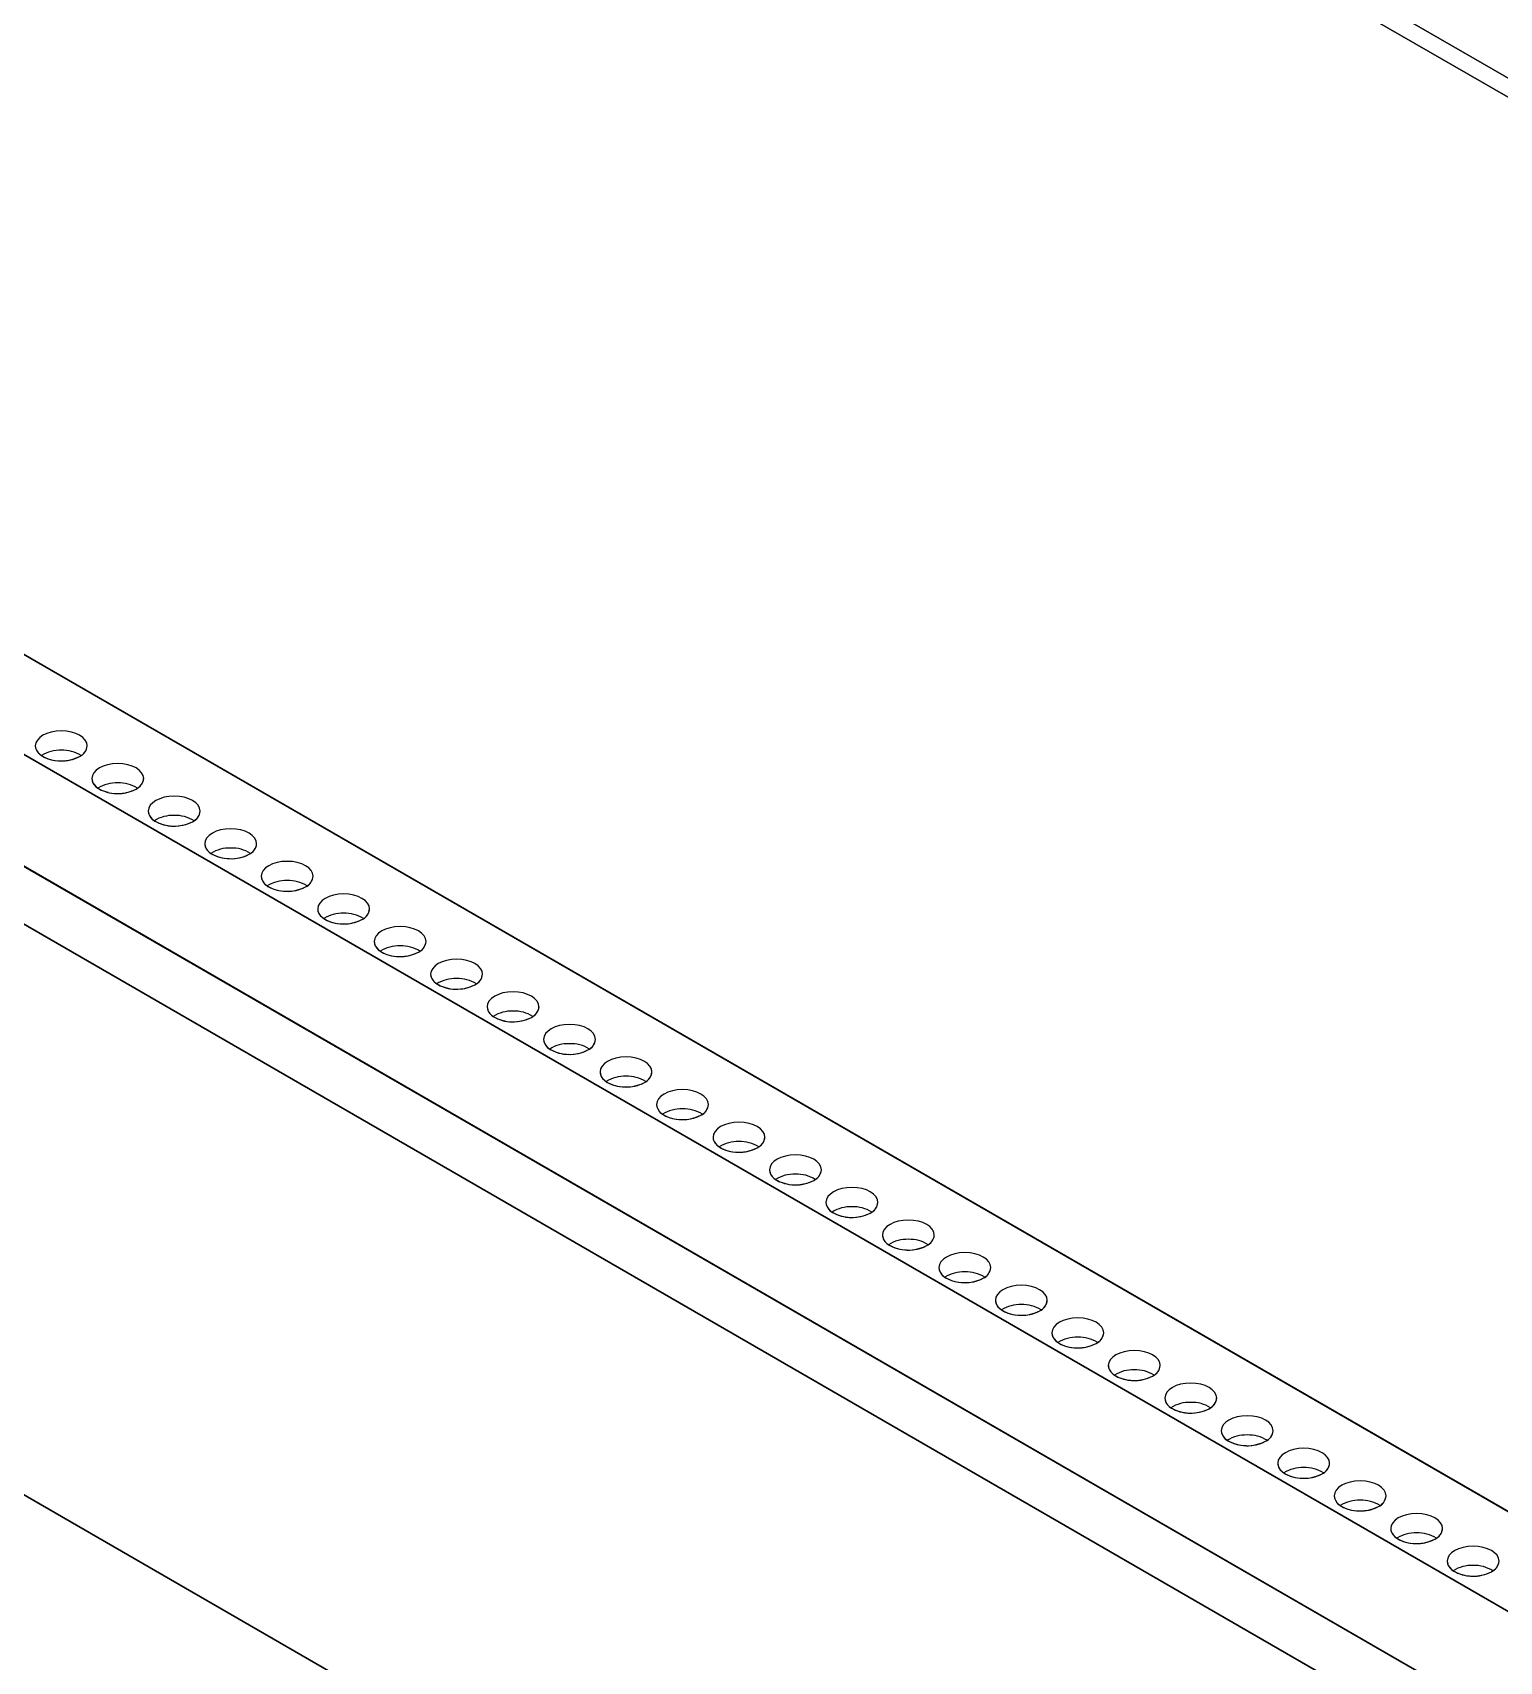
# Model space of a CAD drawing. Header units: inches. Extents: x -5.2 to 15.6, y -18.4 to 3.6.
# Drawn here: x 3.428 to 7.101, y -14.858 to -10.779 of the extents above; entities that cross this region are included whole.
import ezdxf

# ---------------------------------------------------------------- set-up
doc = ezdxf.new("R2010")
doc.units = ezdxf.units.IN
doc.header["$LTSCALE"] = 0.5
doc.header["$MEASUREMENT"] = 0
doc.layers.get('0').update_dxf_attribs({"lineweight": 25, "true_color": 0x000000})

msp = doc.modelspace()

# ---------------------------------------------------------------- linework, layer by layer
for p, q in [((3.4325, -8.7624), (13.8606, -14.7831)), ((13.8606, -14.7831), (3.4325, -8.7624)), ((3.4325, -8.7624), (13.8606, -14.7831)), ((3.4325, -8.8106), (13.8189, -14.8072)), ((13.8189, -14.8072), (4.653, -9.5152)), ((4.653, -9.5152), (13.8189, -14.8072)), ((0.324, -10.5571), (10.7522, -16.5778)), ((10.5355, -16.7028), (0.0676, -10.6592)), ((0.1074, -10.6821), (10.5355, -16.7028)), ((10.5355, -16.7028), (0.1074, -10.6821)), ((-0.1893, -10.7914), (10.2925, -16.8425)), ((10.2925, -16.8425), (-0.1891, -10.7912)), ((10.2925, -16.8425), (-0.1888, -10.7911)), ((10.2925, -16.8425), (-0.1888, -10.7911)), ((-0.2519, -10.9), (10.2296, -16.9515)), ((-0.2517, -10.9001), (10.2296, -16.9515)), ((10.2296, -16.9515), (-0.2517, -10.9001)), ((-0.2517, -10.9001), (10.2296, -16.9515)), ((1.5862, -11.2858), (10.7522, -16.5778)), ((10.7522, -16.5778), (1.5862, -11.2858)), ((10.2272, -18.3785), (-0.2124, -12.3512)), ((-0.2124, -12.3512), (10.2272, -18.3785)), ((10.2272, -18.3785), (-0.2124, -12.3512))]:
    msp.add_line(p, q)
for centre, radius, start, end in [((3.465, -12.5631), 0.0303, 184.1397, 240.3158), ((3.465, -12.5631), 0.0303, 184.1397, 240.3158), ((3.4974, -12.6661), 0.0902, 88.4572, 121.6707), ((3.4974, -12.6661), 0.0902, 88.4572, 121.6707), ((3.4974, -12.6661), 0.0902, 88.4572, 121.6707), ((3.4969, -12.514), 0.0887, 238.141, 270.0723), ((3.4969, -12.514), 0.0887, 238.141, 270.0723), ((3.4994, -12.5006), 0.1022, 256.1486, 296.9512), ((3.5012, -12.5074), 0.0954, 267.4649, 297.8464), ((3.5012, -12.5074), 0.0954, 267.4649, 297.8464), ((3.5022, -12.6662), 0.0903, 58.3505, 91.5148), ((3.5022, -12.6662), 0.0903, 58.3505, 91.5148), ((3.5022, -12.6662), 0.0903, 58.3505, 91.5148), ((3.5324, -12.5621), 0.0325, 294.1917, 354.5016), ((3.5172, -12.5423), 0.0571, 299.9657, 304.5101), ((3.5172, -12.5423), 0.0571, 299.9657, 304.5101), ((3.5345, -12.563), 0.0303, 299.7527, 355.7918), ((3.5345, -12.563), 0.0303, 299.7527, 355.7918), ((3.6065, -12.6447), 0.0303, 184.2081, 240.2607), ((3.6065, -12.6447), 0.0303, 184.2081, 240.2607), ((3.6388, -12.7478), 0.0902, 88.4713, 121.6588), ((3.6388, -12.7478), 0.0902, 88.4713, 121.6588), ((3.6388, -12.7478), 0.0902, 88.4713, 121.6588), ((3.6383, -12.5956), 0.0887, 238.145, 270.0684), ((3.6383, -12.5956), 0.0887, 238.145, 270.0684), ((3.6408, -12.5823), 0.1022, 256.151, 296.951), ((3.6426, -12.5891), 0.0954, 267.4623, 297.845), ((3.6426, -12.5891), 0.0954, 267.4623, 297.845), ((3.6436, -12.7478), 0.0902, 58.3437, 91.5285), ((3.6436, -12.7478), 0.0902, 58.3437, 91.5285), ((3.6436, -12.7478), 0.0902, 58.3437, 91.5285), ((3.6738, -12.6438), 0.0325, 294.1917, 354.5016), ((3.6587, -12.624), 0.0571, 299.9657, 304.5101), ((3.6587, -12.624), 0.0571, 299.9657, 304.5101), ((3.6759, -12.6447), 0.0303, 299.7527, 355.7918), ((3.6759, -12.6447), 0.0303, 299.7527, 355.7918), ((3.7479, -12.7263), 0.0303, 184.2081, 240.2607), ((3.7479, -12.7263), 0.0303, 184.2081, 240.2607), ((3.7802, -12.8294), 0.0902, 88.4713, 121.6588), ((3.7802, -12.8294), 0.0902, 88.4713, 121.6588), ((3.7802, -12.8294), 0.0902, 88.4713, 121.6588), ((3.7797, -12.6773), 0.0887, 238.145, 270.0684), ((3.7797, -12.6773), 0.0887, 238.145, 270.0684), ((3.7822, -12.6639), 0.1022, 256.151, 296.951), ((3.784, -12.6707), 0.0954, 267.4623, 297.845), ((3.784, -12.6707), 0.0954, 267.4623, 297.845), ((3.785, -12.8295), 0.0902, 58.3437, 91.5285), ((3.785, -12.8295), 0.0902, 58.3437, 91.5285), ((3.785, -12.8295), 0.0902, 58.3437, 91.5285), ((3.8153, -12.7254), 0.0325, 294.1917, 354.5016), ((3.8001, -12.7056), 0.0571, 299.9657, 304.5101), ((3.8001, -12.7056), 0.0571, 299.9657, 304.5101), ((3.8173, -12.7263), 0.0303, 299.7527, 355.7918), ((3.8173, -12.7263), 0.0303, 299.7527, 355.7918), ((3.8893, -12.808), 0.0303, 184.212, 240.251), ((3.8893, -12.808), 0.0303, 184.212, 240.251), ((3.9216, -12.9111), 0.0902, 88.4682, 121.6671), ((3.9216, -12.9111), 0.0902, 88.4682, 121.6671), ((3.9216, -12.9111), 0.0902, 88.4682, 121.6671), ((3.9211, -12.7589), 0.0887, 238.1525, 270.0653), ((3.9211, -12.7589), 0.0887, 238.1525, 270.0653), ((3.9237, -12.7456), 0.1022, 256.1464, 296.9555), ((3.9255, -12.7524), 0.0953, 267.4569, 297.8513), ((3.9255, -12.7524), 0.0953, 267.4569, 297.8513), ((3.9265, -12.9111), 0.0902, 58.3354, 91.5316), ((3.9265, -12.9111), 0.0902, 58.3354, 91.5316), ((3.9265, -12.9111), 0.0902, 58.3354, 91.5316), ((3.9567, -12.8071), 0.0325, 294.187, 354.507), ((3.9409, -12.7863), 0.0582, 299.9846, 304.4406), ((3.9409, -12.7863), 0.0582, 299.9846, 304.4406), ((3.9588, -12.808), 0.0303, 299.7625, 355.788), ((3.9588, -12.808), 0.0303, 299.7625, 355.788), ((4.0308, -12.8896), 0.0303, 184.212, 240.251), ((4.0308, -12.8896), 0.0303, 184.212, 240.251), ((4.0631, -12.9927), 0.0902, 88.4678, 121.6666), ((4.0631, -12.9927), 0.0902, 88.4678, 121.6666), ((4.0631, -12.9927), 0.0902, 88.4678, 121.6666), ((4.0625, -12.8406), 0.0887, 238.1525, 270.0653), ((4.0625, -12.8406), 0.0887, 238.1525, 270.0653), ((4.0651, -12.8273), 0.1022, 256.1464, 296.9555), ((4.0669, -12.8341), 0.0953, 267.4569, 297.8513), ((4.0669, -12.8341), 0.0953, 267.4569, 297.8513), ((4.0679, -12.9927), 0.0902, 58.3359, 91.532), ((4.0679, -12.9927), 0.0902, 58.3359, 91.532), ((4.0679, -12.9927), 0.0902, 58.3359, 91.532), ((4.0981, -12.8887), 0.0325, 294.187, 354.507), ((4.0823, -12.868), 0.0582, 299.9846, 304.4406), ((4.0823, -12.868), 0.0582, 299.9846, 304.4406), ((4.1002, -12.8896), 0.0303, 299.7625, 355.788), ((4.1002, -12.8896), 0.0303, 299.7625, 355.788), ((4.1722, -12.9713), 0.0303, 184.212, 240.251), ((4.1722, -12.9713), 0.0303, 184.212, 240.251), ((4.2045, -13.0744), 0.0902, 88.4678, 121.6666), ((4.2045, -13.0744), 0.0902, 88.4678, 121.6666), ((4.2045, -13.0744), 0.0902, 88.4678, 121.6666), ((4.204, -12.9222), 0.0887, 238.1525, 270.0653), ((4.204, -12.9222), 0.0887, 238.1525, 270.0653), ((4.2065, -12.9089), 0.1022, 256.1464, 296.9555), ((4.2083, -12.9157), 0.0953, 267.4562, 297.8519), ((4.2083, -12.9157), 0.0953, 267.4562, 297.8519), ((4.2093, -13.0744), 0.0902, 58.3359, 91.532), ((4.2093, -13.0744), 0.0902, 58.3359, 91.532), ((4.2093, -13.0744), 0.0902, 58.3359, 91.532), ((4.2395, -12.9704), 0.0325, 294.187, 354.507), ((4.2238, -12.9496), 0.0582, 299.9846, 304.4406), ((4.2238, -12.9496), 0.0582, 299.9846, 304.4406), ((4.2416, -12.9713), 0.0303, 299.7625, 355.788), ((4.2416, -12.9713), 0.0303, 299.7625, 355.788), ((4.3136, -13.0529), 0.0303, 184.212, 240.251), ((4.3136, -13.0529), 0.0303, 184.212, 240.251), ((4.3459, -13.156), 0.0902, 88.4678, 121.6666), ((4.3459, -13.156), 0.0902, 88.4678, 121.6666), ((4.3459, -13.156), 0.0902, 88.4678, 121.6666), ((4.3454, -13.0039), 0.0887, 238.1525, 270.0653), ((4.3454, -13.0039), 0.0887, 238.1525, 270.0653), ((4.3479, -12.9906), 0.1022, 256.1472, 296.9554), ((4.3497, -12.9974), 0.0953, 267.4556, 297.8526), ((4.3497, -12.9974), 0.0953, 267.4556, 297.8526), ((4.3507, -13.156), 0.0902, 58.3359, 91.532), ((4.3507, -13.156), 0.0902, 58.3359, 91.532), ((4.3507, -13.156), 0.0902, 58.3359, 91.532), ((4.381, -13.052), 0.0325, 294.187, 354.507), ((4.3652, -13.0313), 0.0582, 299.9846, 304.4406), ((4.3652, -13.0313), 0.0582, 299.9846, 304.4406), ((4.383, -13.0529), 0.0303, 299.7527, 355.7977), ((4.383, -13.0529), 0.0303, 299.7527, 355.7977), ((4.455, -13.1346), 0.0303, 184.2118, 240.2506), ((4.455, -13.1346), 0.0303, 184.2118, 240.2506), ((4.4873, -13.2377), 0.0902, 88.468, 121.6669), ((4.4873, -13.2377), 0.0902, 88.468, 121.6669), ((4.4873, -13.2377), 0.0902, 88.468, 121.6669), ((4.4868, -13.0855), 0.0887, 238.153, 270.0649), ((4.4868, -13.0855), 0.0887, 238.153, 270.0649), ((4.4894, -13.0722), 0.1022, 256.1466, 296.9556), ((4.4911, -13.079), 0.0953, 267.4565, 297.8519), ((4.4911, -13.079), 0.0953, 267.4565, 297.8519), ((4.4922, -13.2377), 0.0902, 58.3338, 91.5336), ((4.4922, -13.2377), 0.0902, 58.3338, 91.5336), ((4.4922, -13.2377), 0.0902, 58.3338, 91.5336), ((4.5224, -13.1337), 0.0325, 294.1871, 354.5072), ((4.5066, -13.1129), 0.0582, 299.9827, 304.44), ((4.5066, -13.1129), 0.0582, 299.9827, 304.44), ((4.5245, -13.1346), 0.0303, 299.753, 355.7979), ((4.5245, -13.1346), 0.0303, 299.753, 355.7979), ((4.5965, -13.2162), 0.0303, 184.2021, 240.2466), ((4.5965, -13.2162), 0.0303, 184.2021, 240.2466), ((4.6288, -13.3193), 0.0902, 88.4684, 121.6646), ((4.6288, -13.3193), 0.0902, 88.4684, 121.6646), ((4.6288, -13.3193), 0.0902, 88.4684, 121.6646), ((4.6282, -13.1672), 0.0888, 238.1538, 270.0639), ((4.6282, -13.1672), 0.0888, 238.1538, 270.0639), ((4.6308, -13.1539), 0.1022, 256.1467, 296.9559), ((4.6326, -13.1607), 0.0953, 267.4567, 297.8524), ((4.6326, -13.1607), 0.0953, 267.4567, 297.8524), ((4.6336, -13.3193), 0.0902, 58.3329, 91.5318), ((4.6336, -13.3193), 0.0902, 58.3329, 91.5318), ((4.6336, -13.3193), 0.0902, 58.3329, 91.5318), ((4.6638, -13.2153), 0.0325, 294.1839, 354.4989), ((4.6481, -13.1947), 0.058, 299.974, 304.4428), ((4.6481, -13.1947), 0.058, 299.974, 304.4428), ((4.6659, -13.2162), 0.0303, 299.7497, 355.7882), ((4.6659, -13.2162), 0.0303, 299.7497, 355.7882), ((4.7379, -13.2979), 0.0303, 184.212, 240.2375), ((4.7379, -13.2979), 0.0303, 184.212, 240.2375), ((4.7702, -13.401), 0.0902, 88.4684, 121.6646), ((4.7702, -13.401), 0.0902, 88.4684, 121.6646), ((4.7702, -13.401), 0.0902, 88.4684, 121.6646), ((4.7697, -13.2488), 0.0888, 238.1532, 270.0646), ((4.7697, -13.2488), 0.0888, 238.1532, 270.0646), ((4.7722, -13.2355), 0.1022, 256.1464, 296.9555), ((4.774, -13.2423), 0.0953, 267.4569, 297.8513), ((4.774, -13.2423), 0.0953, 267.4569, 297.8513), ((4.775, -13.401), 0.0902, 58.3329, 91.5318), ((4.775, -13.401), 0.0902, 58.3329, 91.5318), ((4.775, -13.401), 0.0902, 58.3329, 91.5318), ((4.8052, -13.297), 0.0325, 294.185, 354.4978), ((4.7895, -13.2762), 0.0582, 299.9846, 304.4406), ((4.7895, -13.2762), 0.0582, 299.9846, 304.4406), ((4.8073, -13.2979), 0.0303, 299.749, 355.788), ((4.8073, -13.2979), 0.0303, 299.749, 355.788), ((4.8793, -13.3795), 0.0303, 184.212, 240.2375), ((4.8793, -13.3795), 0.0303, 184.212, 240.2375), ((4.9116, -13.4826), 0.0902, 88.4684, 121.6646), ((4.9116, -13.4826), 0.0902, 88.4684, 121.6646), ((4.9116, -13.4826), 0.0902, 88.4684, 121.6646), ((4.9111, -13.3305), 0.0887, 238.1525, 270.0653), ((4.9111, -13.3305), 0.0887, 238.1525, 270.0653), ((4.9136, -13.3172), 0.1022, 256.1464, 296.9555), ((4.9154, -13.324), 0.0953, 267.4569, 297.8513), ((4.9154, -13.324), 0.0953, 267.4569, 297.8513), ((4.9164, -13.4826), 0.0902, 58.3329, 91.5318), ((4.9164, -13.4826), 0.0902, 58.3329, 91.5318), ((4.9164, -13.4826), 0.0902, 58.3329, 91.5318), ((4.9466, -13.3786), 0.0325, 294.185, 354.4978), ((4.9309, -13.3579), 0.0582, 299.9846, 304.4406), ((4.9309, -13.3579), 0.0582, 299.9846, 304.4406), ((4.9487, -13.3795), 0.0303, 299.749, 355.788), ((4.9487, -13.3795), 0.0303, 299.749, 355.788), ((5.0207, -13.4612), 0.0303, 184.212, 240.2375), ((5.0207, -13.4612), 0.0303, 184.212, 240.2375), ((5.053, -13.5643), 0.0902, 88.468, 121.6641), ((5.053, -13.5643), 0.0902, 88.468, 121.6641), ((5.053, -13.5643), 0.0902, 88.468, 121.6641), ((5.0525, -13.4121), 0.0887, 238.1525, 270.0653), ((5.0525, -13.4121), 0.0887, 238.1525, 270.0653), ((5.055, -13.3988), 0.1022, 256.1464, 296.9555), ((5.0568, -13.4056), 0.0953, 267.4569, 297.8513), ((5.0568, -13.4056), 0.0953, 267.4569, 297.8513), ((5.0578, -13.5643), 0.0902, 58.3334, 91.5322), ((5.0578, -13.5643), 0.0902, 58.3334, 91.5322), ((5.0578, -13.5643), 0.0902, 58.3334, 91.5322), ((5.0881, -13.4603), 0.0325, 294.1845, 354.4984), ((5.0723, -13.4395), 0.0582, 299.9846, 304.4406), ((5.0723, -13.4395), 0.0582, 299.9846, 304.4406), ((5.0901, -13.4612), 0.0303, 299.749, 355.788), ((5.0901, -13.4612), 0.0303, 299.749, 355.788), ((5.1622, -13.5428), 0.0303, 184.212, 240.2375), ((5.1622, -13.5428), 0.0303, 184.212, 240.2375), ((5.1944, -13.6459), 0.0902, 88.468, 121.6641), ((5.1944, -13.6459), 0.0902, 88.468, 121.6641), ((5.1944, -13.6459), 0.0902, 88.468, 121.6641), ((5.1939, -13.4938), 0.0888, 238.1537, 270.065), ((5.1939, -13.4938), 0.0888, 238.1537, 270.065), ((5.1965, -13.4805), 0.1022, 256.1464, 296.9555), ((5.1983, -13.4873), 0.0953, 267.4493, 297.8579), ((5.1983, -13.4873), 0.0953, 267.4493, 297.8579), ((5.1993, -13.6459), 0.0902, 58.3334, 91.5322), ((5.1993, -13.6459), 0.0902, 58.3334, 91.5322), ((5.1993, -13.6459), 0.0902, 58.3334, 91.5322), ((5.2295, -13.5419), 0.0325, 294.1845, 354.4984), ((5.2137, -13.5212), 0.0582, 299.9846, 304.4406), ((5.2137, -13.5212), 0.0582, 299.9846, 304.4406), ((5.2316, -13.5428), 0.0303, 299.749, 355.788), ((5.2316, -13.5428), 0.0303, 299.749, 355.788), ((5.3036, -13.6245), 0.0303, 184.2121, 240.2349), ((5.3036, -13.6245), 0.0303, 184.2121, 240.2349), ((5.3359, -13.7276), 0.0902, 88.4694, 121.667), ((5.3359, -13.7276), 0.0902, 88.4694, 121.667), ((5.3359, -13.7276), 0.0902, 88.4694, 121.667), ((5.3353, -13.5754), 0.0887, 238.1516, 270.0707), ((5.3353, -13.5754), 0.0887, 238.1516, 270.0707), ((5.3379, -13.5621), 0.1022, 256.1419, 296.9601), ((5.3397, -13.569), 0.0953, 267.4493, 297.8579), ((5.3397, -13.569), 0.0953, 267.4493, 297.8579), ((5.3407, -13.7276), 0.0902, 58.3306, 91.5308), ((5.3407, -13.7276), 0.0902, 58.3306, 91.5308), ((5.3407, -13.7276), 0.0902, 58.3306, 91.5308), ((5.3709, -13.6236), 0.0325, 294.1891, 354.4929), ((5.3549, -13.6024), 0.0587, 299.9866, 304.4048), ((5.3549, -13.6024), 0.0587, 299.9866, 304.4048), ((5.373, -13.6245), 0.0303, 299.7516, 355.7879), ((5.373, -13.6245), 0.0303, 299.7516, 355.7879), ((5.445, -13.7061), 0.0303, 184.2121, 240.2349), ((5.445, -13.7061), 0.0303, 184.2121, 240.2349), ((5.4773, -13.8092), 0.0902, 88.4712, 121.6652), ((5.4773, -13.8092), 0.0902, 88.4712, 121.6652), ((5.4773, -13.8092), 0.0902, 88.4712, 121.6652), ((5.4768, -13.6571), 0.0887, 238.1516, 270.0707), ((5.4768, -13.6571), 0.0887, 238.1516, 270.0707), ((5.4793, -13.6438), 0.1022, 256.1419, 296.9601), ((5.4811, -13.6506), 0.0953, 267.4493, 297.8579), ((5.4811, -13.6506), 0.0953, 267.4493, 297.8579), ((5.4821, -13.8092), 0.0902, 58.3306, 91.5308), ((5.4821, -13.8092), 0.0902, 58.3306, 91.5308), ((5.4821, -13.8092), 0.0902, 58.3306, 91.5308), ((5.5123, -13.7052), 0.0325, 294.1891, 354.4929), ((5.4963, -13.684), 0.0587, 299.9866, 304.4048), ((5.4963, -13.684), 0.0587, 299.9866, 304.4048), ((5.5144, -13.7061), 0.0303, 299.7516, 355.7879), ((5.5144, -13.7061), 0.0303, 299.7516, 355.7879), ((5.5864, -13.7878), 0.0303, 184.2121, 240.2349), ((5.5864, -13.7878), 0.0303, 184.2121, 240.2349), ((5.6187, -13.8909), 0.0902, 88.4712, 121.6652), ((5.6187, -13.8909), 0.0902, 88.4712, 121.6652), ((5.6187, -13.8909), 0.0902, 88.4712, 121.6652), ((5.6182, -13.7387), 0.0887, 238.1516, 270.0707), ((5.6182, -13.7387), 0.0887, 238.1516, 270.0707), ((5.6207, -13.7254), 0.1022, 256.1419, 296.9601), ((5.6225, -13.7323), 0.0953, 267.4493, 297.8579), ((5.6225, -13.7323), 0.0953, 267.4493, 297.8579), ((5.6235, -13.8909), 0.0902, 58.3306, 91.5308), ((5.6235, -13.8909), 0.0902, 58.3306, 91.5308), ((5.6235, -13.8909), 0.0902, 58.3306, 91.5308), ((5.6537, -13.7869), 0.0325, 294.1839, 354.4982), ((5.6383, -13.7666), 0.0576, 299.9468, 304.4447), ((5.6383, -13.7666), 0.0576, 299.9468, 304.4447), ((5.6558, -13.7878), 0.0303, 299.7516, 355.7879), ((5.6558, -13.7878), 0.0303, 299.7516, 355.7879), ((5.7278, -13.8694), 0.0303, 184.2121, 240.2349), ((5.7278, -13.8694), 0.0303, 184.2121, 240.2349), ((5.7601, -13.9725), 0.0902, 88.4712, 121.6652), ((5.7601, -13.9725), 0.0902, 88.4712, 121.6652), ((5.7601, -13.9725), 0.0902, 88.4712, 121.6652), ((5.7596, -13.8204), 0.0887, 238.1516, 270.0707), ((5.7596, -13.8204), 0.0887, 238.1516, 270.0707), ((5.7621, -13.8071), 0.1022, 256.1419, 296.9601), ((5.7639, -13.8139), 0.0953, 267.4493, 297.8579), ((5.7639, -13.8139), 0.0953, 267.4493, 297.8579), ((5.7649, -13.9725), 0.0902, 58.3306, 91.5308), ((5.7649, -13.9725), 0.0902, 58.3306, 91.5308), ((5.7649, -13.9725), 0.0902, 58.3306, 91.5308), ((5.7952, -13.8685), 0.0325, 294.1839, 354.4982), ((5.7797, -13.8482), 0.0576, 299.9468, 304.4447), ((5.7797, -13.8482), 0.0576, 299.9468, 304.4447), ((5.7972, -13.8694), 0.0303, 299.7516, 355.7879), ((5.7972, -13.8694), 0.0303, 299.7516, 355.7879), ((5.8693, -13.9511), 0.0303, 184.2121, 240.2484), ((5.8693, -13.9511), 0.0303, 184.2121, 240.2484), ((5.9016, -14.0542), 0.0902, 88.4692, 121.6694), ((5.9016, -14.0542), 0.0902, 88.4692, 121.6694), ((5.9016, -14.0542), 0.0902, 88.4692, 121.6694), ((5.901, -13.902), 0.0887, 238.147, 270.0728), ((5.901, -13.902), 0.0887, 238.147, 270.0728), ((5.9036, -13.8887), 0.1022, 256.1419, 296.9601), ((5.9054, -13.8956), 0.0953, 267.4493, 297.8579), ((5.9054, -13.8956), 0.0953, 267.4493, 297.8579), ((5.9064, -14.0542), 0.0902, 58.3306, 91.5308), ((5.9064, -14.0542), 0.0902, 58.3306, 91.5308), ((5.9064, -14.0542), 0.0902, 58.3306, 91.5308), ((5.9366, -13.9502), 0.0325, 294.1839, 354.4982), ((5.9211, -13.9299), 0.0576, 299.9468, 304.4447), ((5.9211, -13.9299), 0.0576, 299.9468, 304.4447), ((5.9387, -13.9511), 0.0303, 299.7516, 355.7879), ((5.9387, -13.9511), 0.0303, 299.7516, 355.7879), ((6.0107, -14.0327), 0.0303, 184.2121, 240.2484), ((6.0107, -14.0327), 0.0303, 184.2121, 240.2484), ((6.043, -14.1358), 0.0902, 88.4692, 121.6694), ((6.043, -14.1358), 0.0902, 88.4692, 121.6694), ((6.043, -14.1358), 0.0902, 88.4692, 121.6694), ((6.0424, -13.9837), 0.0887, 238.147, 270.0728), ((6.0424, -13.9837), 0.0887, 238.147, 270.0728), ((6.045, -13.9704), 0.1022, 256.1419, 296.9601), ((6.0468, -13.9772), 0.0953, 267.4493, 297.8579), ((6.0468, -13.9772), 0.0953, 267.4493, 297.8579), ((6.0478, -14.1358), 0.0902, 58.3306, 91.5308), ((6.0478, -14.1358), 0.0902, 58.3306, 91.5308), ((6.0478, -14.1358), 0.0902, 58.3306, 91.5308), ((6.078, -14.0318), 0.0325, 294.1786, 354.5034), ((6.0626, -14.0115), 0.0576, 299.9468, 304.4447), ((6.0626, -14.0115), 0.0576, 299.9468, 304.4447), ((6.0801, -14.0327), 0.0303, 299.7516, 355.7879), ((6.0801, -14.0327), 0.0303, 299.7516, 355.7879), ((6.1521, -14.1144), 0.0303, 184.2121, 240.2484), ((6.1521, -14.1144), 0.0303, 184.2121, 240.2484), ((6.1844, -14.2175), 0.0902, 88.4692, 121.6694), ((6.1844, -14.2175), 0.0902, 88.4692, 121.6694), ((6.1844, -14.2175), 0.0902, 88.4692, 121.6694), ((6.1839, -14.0653), 0.0887, 238.147, 270.0728), ((6.1839, -14.0653), 0.0887, 238.147, 270.0728), ((6.1864, -14.052), 0.1022, 256.1417, 296.961), ((6.1882, -14.0589), 0.0953, 267.4493, 297.8579), ((6.1882, -14.0589), 0.0953, 267.4493, 297.8579), ((6.1892, -14.2175), 0.0902, 58.3306, 91.5308), ((6.1892, -14.2175), 0.0902, 58.3306, 91.5308), ((6.1892, -14.2175), 0.0902, 58.3306, 91.5308), ((6.2194, -14.1135), 0.0325, 294.1786, 354.5034), ((6.204, -14.0932), 0.0576, 299.9468, 304.4447), ((6.204, -14.0932), 0.0576, 299.9468, 304.4447), ((6.2215, -14.1144), 0.0303, 299.7516, 355.7879), ((6.2215, -14.1144), 0.0303, 299.7516, 355.7879), ((6.2935, -14.196), 0.0303, 184.2121, 240.2484), ((6.2935, -14.196), 0.0303, 184.2121, 240.2484), ((6.3258, -14.2991), 0.0902, 88.4692, 121.6694), ((6.3258, -14.2991), 0.0902, 88.4692, 121.6694), ((6.3258, -14.2991), 0.0902, 88.4692, 121.6694), ((6.3253, -14.147), 0.0887, 238.147, 270.0728), ((6.3253, -14.147), 0.0887, 238.147, 270.0728), ((6.3278, -14.1337), 0.1022, 256.1417, 296.961), ((6.3296, -14.1405), 0.0953, 267.4493, 297.8579), ((6.3296, -14.1405), 0.0953, 267.4493, 297.8579), ((6.3306, -14.2991), 0.0902, 58.3306, 91.5308), ((6.3306, -14.2991), 0.0902, 58.3306, 91.5308), ((6.3306, -14.2991), 0.0902, 58.3306, 91.5308), ((6.3609, -14.1951), 0.0325, 294.1786, 354.5034), ((6.3454, -14.1748), 0.0576, 299.9468, 304.4447), ((6.3454, -14.1748), 0.0576, 299.9468, 304.4447), ((6.3629, -14.196), 0.0303, 299.7516, 355.7879), ((6.3629, -14.196), 0.0303, 299.7516, 355.7879), ((6.4349, -14.2777), 0.0303, 184.2121, 240.2484), ((6.4349, -14.2777), 0.0303, 184.2121, 240.2484), ((6.4672, -14.3808), 0.0902, 88.4692, 121.6694), ((6.4672, -14.3808), 0.0902, 88.4692, 121.6694), ((6.4672, -14.3808), 0.0902, 88.4692, 121.6694), ((6.4667, -14.2286), 0.0887, 238.1476, 270.0746), ((6.4667, -14.2286), 0.0887, 238.1476, 270.0746), ((6.4693, -14.2153), 0.1022, 256.1417, 296.961), ((6.4711, -14.2222), 0.0953, 267.4506, 297.8586), ((6.4711, -14.2222), 0.0953, 267.4506, 297.8586), ((6.4721, -14.3808), 0.0902, 58.3306, 91.5308), ((6.4721, -14.3808), 0.0902, 58.3306, 91.5308), ((6.4721, -14.3808), 0.0902, 58.3306, 91.5308), ((6.5023, -14.2768), 0.0325, 294.1786, 354.5034), ((6.4868, -14.2565), 0.0576, 299.9468, 304.4447), ((6.4868, -14.2565), 0.0576, 299.9468, 304.4447), ((6.5044, -14.2777), 0.0303, 299.7516, 355.7879), ((6.5044, -14.2777), 0.0303, 299.7516, 355.7879), ((6.5764, -14.3593), 0.0303, 184.2121, 240.2484), ((6.5764, -14.3593), 0.0303, 184.2121, 240.2484), ((6.6087, -14.4624), 0.0902, 88.4692, 121.6694), ((6.6087, -14.4624), 0.0902, 88.4692, 121.6694), ((6.6087, -14.4624), 0.0902, 88.4692, 121.6694), ((6.6081, -14.3103), 0.0887, 238.1476, 270.0746), ((6.6081, -14.3103), 0.0887, 238.1476, 270.0746), ((6.6107, -14.297), 0.1022, 256.1417, 296.961), ((6.6125, -14.3038), 0.0953, 267.4506, 297.8586), ((6.6125, -14.3038), 0.0953, 267.4506, 297.8586), ((6.6135, -14.4624), 0.0902, 58.3306, 91.5308), ((6.6135, -14.4624), 0.0902, 58.3306, 91.5308), ((6.6135, -14.4624), 0.0902, 58.3306, 91.5308), ((6.6437, -14.3584), 0.0325, 294.1786, 354.5034), ((6.6282, -14.3381), 0.0576, 299.9468, 304.4447), ((6.6282, -14.3381), 0.0576, 299.9468, 304.4447), ((6.6458, -14.3593), 0.0303, 299.7516, 355.7879), ((6.6458, -14.3593), 0.0303, 299.7516, 355.7879), ((6.7178, -14.441), 0.0303, 184.2121, 240.2484), ((6.7178, -14.441), 0.0303, 184.2121, 240.2484), ((6.7501, -14.544), 0.0902, 88.4692, 121.6694), ((6.7501, -14.544), 0.0902, 88.4692, 121.6694), ((6.7501, -14.544), 0.0902, 88.4692, 121.6694), ((6.7495, -14.3919), 0.0887, 238.1476, 270.0746), ((6.7495, -14.3919), 0.0887, 238.1476, 270.0746), ((6.7521, -14.3786), 0.1022, 256.1417, 296.961), ((6.7539, -14.3855), 0.0953, 267.4506, 297.8586), ((6.7539, -14.3855), 0.0953, 267.4506, 297.8586), ((6.7549, -14.544), 0.0902, 58.3306, 91.5308), ((6.7549, -14.544), 0.0902, 58.3306, 91.5308), ((6.7549, -14.544), 0.0902, 58.3306, 91.5308), ((6.7851, -14.4401), 0.0325, 294.1704, 354.5117), ((6.7697, -14.4198), 0.0576, 299.9468, 304.4447), ((6.7697, -14.4198), 0.0576, 299.9468, 304.4447), ((6.7872, -14.441), 0.0303, 299.7516, 355.7879), ((6.7872, -14.441), 0.0303, 299.7516, 355.7879), ((6.8592, -14.5226), 0.0303, 184.2121, 240.2484), ((6.8592, -14.5226), 0.0303, 184.2121, 240.2484), ((6.8915, -14.6257), 0.0902, 88.4692, 121.6694), ((6.8915, -14.6257), 0.0902, 88.4692, 121.6694), ((6.8915, -14.6257), 0.0902, 88.4692, 121.6694), ((6.891, -14.4736), 0.0887, 238.1476, 270.0746), ((6.891, -14.4736), 0.0887, 238.1476, 270.0746), ((6.8935, -14.4603), 0.1022, 256.1417, 296.961), ((6.8953, -14.4671), 0.0953, 267.4506, 297.8586), ((6.8953, -14.4671), 0.0953, 267.4506, 297.8586), ((6.8963, -14.6257), 0.0902, 58.3306, 91.5308), ((6.8963, -14.6257), 0.0902, 58.3306, 91.5308), ((6.8963, -14.6257), 0.0902, 58.3306, 91.5308), ((6.9265, -14.5217), 0.0325, 294.1704, 354.5117), ((6.9111, -14.5014), 0.0576, 299.9468, 304.4447), ((6.9111, -14.5014), 0.0576, 299.9468, 304.4447), ((6.9286, -14.5226), 0.0303, 299.7516, 355.7879), ((6.9286, -14.5226), 0.0303, 299.7516, 355.7879), ((7.0006, -14.6043), 0.0303, 184.2121, 240.2484), ((7.0006, -14.6043), 0.0303, 184.2121, 240.2484), ((7.0329, -14.7073), 0.0902, 88.4692, 121.6694), ((7.0329, -14.7073), 0.0902, 88.4692, 121.6694), ((7.0329, -14.7073), 0.0902, 88.4692, 121.6694), ((7.0324, -14.5552), 0.0887, 238.1476, 270.0746), ((7.0324, -14.5552), 0.0887, 238.1476, 270.0746), ((7.0349, -14.5419), 0.1022, 256.142, 296.9606), ((7.0367, -14.5488), 0.0953, 267.451, 297.8579), ((7.0367, -14.5488), 0.0953, 267.451, 297.8579), ((7.0377, -14.7074), 0.0902, 58.3312, 91.5306), ((7.0377, -14.7074), 0.0902, 58.3312, 91.5306), ((7.0377, -14.7074), 0.0902, 58.3312, 91.5306), ((7.068, -14.6034), 0.0325, 294.1761, 354.5093), ((7.0524, -14.583), 0.0577, 299.9507, 304.4407), ((7.0524, -14.583), 0.0577, 299.9507, 304.4407), ((7.07, -14.6043), 0.0303, 299.7547, 355.7889), ((7.07, -14.6043), 0.0303, 299.7547, 355.7889)]:
    msp.add_arc(centre, radius, start, end)
for points in [[(3.4998, -12.5277), (3.4639, -12.5277), (3.4348, -12.5445), (3.4348, -12.5652)], [(3.4998, -12.5277), (3.4639, -12.5277), (3.4348, -12.5445), (3.4348, -12.5652)], [(3.4998, -12.5277), (3.4639, -12.5277), (3.4348, -12.5445), (3.4348, -12.5652)], [(3.5648, -12.5652), (3.5648, -12.5445), (3.5357, -12.5277), (3.4998, -12.5277)], [(3.5648, -12.5652), (3.5648, -12.5445), (3.5357, -12.5277), (3.4998, -12.5277)], [(3.5648, -12.5652), (3.5648, -12.5445), (3.5357, -12.5277), (3.4998, -12.5277)], [(3.4348, -12.5652), (3.4348, -12.5804), (3.4507, -12.5941), (3.4749, -12.5999)], [(3.6412, -12.6094), (3.6053, -12.6094), (3.5763, -12.6262), (3.5763, -12.6469)], [(3.6412, -12.6094), (3.6053, -12.6094), (3.5763, -12.6262), (3.5763, -12.6469)], [(3.6412, -12.6094), (3.6053, -12.6094), (3.5763, -12.6262), (3.5763, -12.6469)], [(3.7062, -12.6469), (3.7062, -12.6262), (3.6771, -12.6094), (3.6412, -12.6094)], [(3.7062, -12.6469), (3.7062, -12.6262), (3.6771, -12.6094), (3.6412, -12.6094)], [(3.7062, -12.6469), (3.7062, -12.6262), (3.6771, -12.6094), (3.6412, -12.6094)], [(3.5763, -12.6469), (3.5763, -12.6621), (3.5921, -12.6757), (3.6164, -12.6815)], [(3.7826, -12.691), (3.7468, -12.691), (3.7177, -12.7078), (3.7177, -12.7285)], [(3.7826, -12.691), (3.7468, -12.691), (3.7177, -12.7078), (3.7177, -12.7285)], [(3.7826, -12.691), (3.7468, -12.691), (3.7177, -12.7078), (3.7177, -12.7285)], [(3.8476, -12.7285), (3.8476, -12.7078), (3.8185, -12.691), (3.7826, -12.691)], [(3.8476, -12.7285), (3.8476, -12.7078), (3.8185, -12.691), (3.7826, -12.691)], [(3.8476, -12.7285), (3.8476, -12.7078), (3.8185, -12.691), (3.7826, -12.691)], [(3.7177, -12.7285), (3.7177, -12.7437), (3.7335, -12.7574), (3.7578, -12.7632)], [(3.9241, -12.7727), (3.8882, -12.7727), (3.8591, -12.7895), (3.8591, -12.8102)], [(3.9241, -12.7727), (3.8882, -12.7727), (3.8591, -12.7895), (3.8591, -12.8102)], [(3.9241, -12.7727), (3.8882, -12.7727), (3.8591, -12.7895), (3.8591, -12.8102)], [(3.989, -12.8102), (3.989, -12.7895), (3.9599, -12.7727), (3.9241, -12.7727)], [(3.989, -12.8102), (3.989, -12.7895), (3.9599, -12.7727), (3.9241, -12.7727)], [(3.989, -12.8102), (3.989, -12.7895), (3.9599, -12.7727), (3.9241, -12.7727)], [(3.8591, -12.8102), (3.8591, -12.8254), (3.8749, -12.839), (3.8992, -12.8448)], [(4.0655, -12.8543), (4.0296, -12.8543), (4.0005, -12.8711), (4.0005, -12.8918)], [(4.0655, -12.8543), (4.0296, -12.8543), (4.0005, -12.8711), (4.0005, -12.8918)], [(4.0655, -12.8543), (4.0296, -12.8543), (4.0005, -12.8711), (4.0005, -12.8918)], [(4.1304, -12.8918), (4.1304, -12.8711), (4.1014, -12.8543), (4.0655, -12.8543)], [(4.1304, -12.8918), (4.1304, -12.8711), (4.1014, -12.8543), (4.0655, -12.8543)], [(4.1304, -12.8918), (4.1304, -12.8711), (4.1014, -12.8543), (4.0655, -12.8543)], [(4.0005, -12.8918), (4.0005, -12.907), (4.0163, -12.9207), (4.0406, -12.9265)], [(4.2069, -12.936), (4.171, -12.936), (4.1419, -12.9528), (4.1419, -12.9735)], [(4.2069, -12.936), (4.171, -12.936), (4.1419, -12.9528), (4.1419, -12.9735)], [(4.2069, -12.936), (4.171, -12.936), (4.1419, -12.9528), (4.1419, -12.9735)], [(4.2719, -12.9735), (4.2719, -12.9528), (4.2428, -12.936), (4.2069, -12.936)], [(4.2719, -12.9735), (4.2719, -12.9528), (4.2428, -12.936), (4.2069, -12.936)], [(4.2719, -12.9735), (4.2719, -12.9528), (4.2428, -12.936), (4.2069, -12.936)], [(4.1419, -12.9735), (4.1419, -12.9887), (4.1578, -13.0023), (4.182, -13.0081)], [(4.3483, -13.0176), (4.3124, -13.0176), (4.2834, -13.0344), (4.2834, -13.0551)], [(4.3483, -13.0176), (4.3124, -13.0176), (4.2834, -13.0344), (4.2834, -13.0551)], [(4.3483, -13.0176), (4.3124, -13.0176), (4.2834, -13.0344), (4.2834, -13.0551)], [(4.4133, -13.0551), (4.4133, -13.0344), (4.3842, -13.0176), (4.3483, -13.0176)], [(4.4133, -13.0551), (4.4133, -13.0344), (4.3842, -13.0176), (4.3483, -13.0176)], [(4.4133, -13.0551), (4.4133, -13.0344), (4.3842, -13.0176), (4.3483, -13.0176)], [(4.2834, -13.0551), (4.2834, -13.0703), (4.2992, -13.084), (4.3235, -13.0898)], [(4.4897, -13.0993), (4.4539, -13.0993), (4.4248, -13.1161), (4.4248, -13.1368)], [(4.4897, -13.0993), (4.4539, -13.0993), (4.4248, -13.1161), (4.4248, -13.1368)], [(4.4897, -13.0993), (4.4539, -13.0993), (4.4248, -13.1161), (4.4248, -13.1368)], [(4.5547, -13.1368), (4.5547, -13.1161), (4.5256, -13.0993), (4.4897, -13.0993)], [(4.5547, -13.1368), (4.5547, -13.1161), (4.5256, -13.0993), (4.4897, -13.0993)], [(4.5547, -13.1368), (4.5547, -13.1161), (4.5256, -13.0993), (4.4897, -13.0993)], [(4.4248, -13.1368), (4.4248, -13.152), (4.4406, -13.1656), (4.4649, -13.1714)], [(4.6312, -13.1809), (4.5953, -13.1809), (4.5662, -13.1977), (4.5662, -13.2184)], [(4.6312, -13.1809), (4.5953, -13.1809), (4.5662, -13.1977), (4.5662, -13.2184)], [(4.6312, -13.1809), (4.5953, -13.1809), (4.5662, -13.1977), (4.5662, -13.2184)], [(4.6961, -13.2184), (4.6961, -13.1977), (4.667, -13.1809), (4.6312, -13.1809)], [(4.6961, -13.2184), (4.6961, -13.1977), (4.667, -13.1809), (4.6312, -13.1809)], [(4.6961, -13.2184), (4.6961, -13.1977), (4.667, -13.1809), (4.6312, -13.1809)], [(4.5662, -13.2184), (4.5662, -13.2336), (4.582, -13.2473), (4.6063, -13.2531)], [(4.7726, -13.2626), (4.7367, -13.2626), (4.7076, -13.2794), (4.7076, -13.3001)], [(4.7726, -13.2626), (4.7367, -13.2626), (4.7076, -13.2794), (4.7076, -13.3001)], [(4.7726, -13.2626), (4.7367, -13.2626), (4.7076, -13.2794), (4.7076, -13.3001)], [(4.8375, -13.3001), (4.8375, -13.2794), (4.8085, -13.2626), (4.7726, -13.2626)], [(4.8375, -13.3001), (4.8375, -13.2794), (4.8085, -13.2626), (4.7726, -13.2626)], [(4.8375, -13.3001), (4.8375, -13.2794), (4.8085, -13.2626), (4.7726, -13.2626)], [(4.7076, -13.3001), (4.7076, -13.3153), (4.7235, -13.3289), (4.7477, -13.3347)], [(4.914, -13.3442), (4.8781, -13.3442), (4.849, -13.361), (4.849, -13.3817)], [(4.914, -13.3442), (4.8781, -13.3442), (4.849, -13.361), (4.849, -13.3817)], [(4.914, -13.3442), (4.8781, -13.3442), (4.849, -13.361), (4.849, -13.3817)], [(4.979, -13.3817), (4.979, -13.361), (4.9499, -13.3442), (4.914, -13.3442)], [(4.979, -13.3817), (4.979, -13.361), (4.9499, -13.3442), (4.914, -13.3442)], [(4.979, -13.3817), (4.979, -13.361), (4.9499, -13.3442), (4.914, -13.3442)], [(4.849, -13.3817), (4.849, -13.3969), (4.8649, -13.4106), (4.8891, -13.4164)], [(5.0554, -13.4259), (5.0196, -13.4259), (4.9905, -13.4427), (4.9905, -13.4634)], [(5.0554, -13.4259), (5.0196, -13.4259), (4.9905, -13.4427), (4.9905, -13.4634)], [(5.0554, -13.4259), (5.0196, -13.4259), (4.9905, -13.4427), (4.9905, -13.4634)], [(5.1204, -13.4634), (5.1204, -13.4427), (5.0913, -13.4259), (5.0554, -13.4259)], [(5.1204, -13.4634), (5.1204, -13.4427), (5.0913, -13.4259), (5.0554, -13.4259)], [(5.1204, -13.4634), (5.1204, -13.4427), (5.0913, -13.4259), (5.0554, -13.4259)], [(4.9905, -13.4634), (4.9905, -13.4786), (5.0063, -13.4922), (5.0306, -13.498)], [(5.1969, -13.5075), (5.161, -13.5075), (5.1319, -13.5243), (5.1319, -13.545)], [(5.1969, -13.5075), (5.161, -13.5075), (5.1319, -13.5243), (5.1319, -13.545)], [(5.1969, -13.5075), (5.161, -13.5075), (5.1319, -13.5243), (5.1319, -13.545)], [(5.2618, -13.545), (5.2618, -13.5243), (5.2327, -13.5075), (5.1969, -13.5075)], [(5.2618, -13.545), (5.2618, -13.5243), (5.2327, -13.5075), (5.1969, -13.5075)], [(5.2618, -13.545), (5.2618, -13.5243), (5.2327, -13.5075), (5.1969, -13.5075)], [(5.1319, -13.545), (5.1319, -13.5602), (5.1477, -13.5739), (5.172, -13.5797)], [(5.3383, -13.5892), (5.3024, -13.5892), (5.2733, -13.606), (5.2733, -13.6267)], [(5.3383, -13.5892), (5.3024, -13.5892), (5.2733, -13.606), (5.2733, -13.6267)], [(5.3383, -13.5892), (5.3024, -13.5892), (5.2733, -13.606), (5.2733, -13.6267)], [(5.4032, -13.6267), (5.4032, -13.606), (5.3741, -13.5892), (5.3383, -13.5892)], [(5.4032, -13.6267), (5.4032, -13.606), (5.3741, -13.5892), (5.3383, -13.5892)], [(5.4032, -13.6267), (5.4032, -13.606), (5.3741, -13.5892), (5.3383, -13.5892)], [(5.2733, -13.6267), (5.2733, -13.6419), (5.2891, -13.6555), (5.3134, -13.6613)], [(5.4797, -13.6708), (5.4438, -13.6708), (5.4147, -13.6876), (5.4147, -13.7083)], [(5.4797, -13.6708), (5.4438, -13.6708), (5.4147, -13.6876), (5.4147, -13.7083)], [(5.4797, -13.6708), (5.4438, -13.6708), (5.4147, -13.6876), (5.4147, -13.7083)], [(5.5447, -13.7083), (5.5447, -13.6876), (5.5156, -13.6708), (5.4797, -13.6708)], [(5.5447, -13.7083), (5.5447, -13.6876), (5.5156, -13.6708), (5.4797, -13.6708)], [(5.5447, -13.7083), (5.5447, -13.6876), (5.5156, -13.6708), (5.4797, -13.6708)], [(5.4147, -13.7083), (5.4147, -13.7235), (5.4306, -13.7372), (5.4548, -13.743)], [(5.6211, -13.7525), (5.5852, -13.7525), (5.5562, -13.7693), (5.5562, -13.79)], [(5.6211, -13.7525), (5.5852, -13.7525), (5.5562, -13.7693), (5.5562, -13.79)], [(5.6211, -13.7525), (5.5852, -13.7525), (5.5562, -13.7693), (5.5562, -13.79)], [(5.6861, -13.79), (5.6861, -13.7693), (5.657, -13.7525), (5.6211, -13.7525)], [(5.6861, -13.79), (5.6861, -13.7693), (5.657, -13.7525), (5.6211, -13.7525)], [(5.6861, -13.79), (5.6861, -13.7693), (5.657, -13.7525), (5.6211, -13.7525)], [(5.5562, -13.79), (5.5562, -13.8052), (5.572, -13.8188), (5.5963, -13.8246)], [(5.7625, -13.8341), (5.7267, -13.8341), (5.6976, -13.8509), (5.6976, -13.8716)], [(5.7625, -13.8341), (5.7267, -13.8341), (5.6976, -13.8509), (5.6976, -13.8716)], [(5.7625, -13.8341), (5.7267, -13.8341), (5.6976, -13.8509), (5.6976, -13.8716)], [(5.8275, -13.8716), (5.8275, -13.8509), (5.7984, -13.8341), (5.7625, -13.8341)], [(5.8275, -13.8716), (5.8275, -13.8509), (5.7984, -13.8341), (5.7625, -13.8341)], [(5.8275, -13.8716), (5.8275, -13.8509), (5.7984, -13.8341), (5.7625, -13.8341)], [(5.6976, -13.8716), (5.6976, -13.8868), (5.7134, -13.9005), (5.7377, -13.9063)], [(5.904, -13.9158), (5.8681, -13.9158), (5.839, -13.9326), (5.839, -13.9533)], [(5.904, -13.9158), (5.8681, -13.9158), (5.839, -13.9326), (5.839, -13.9533)], [(5.904, -13.9158), (5.8681, -13.9158), (5.839, -13.9326), (5.839, -13.9533)], [(5.9689, -13.9533), (5.9689, -13.9326), (5.9398, -13.9158), (5.904, -13.9158)], [(5.9689, -13.9533), (5.9689, -13.9326), (5.9398, -13.9158), (5.904, -13.9158)], [(5.9689, -13.9533), (5.9689, -13.9326), (5.9398, -13.9158), (5.904, -13.9158)], [(5.839, -13.9533), (5.839, -13.9685), (5.8548, -13.9821), (5.8791, -13.9879)], [(6.0454, -13.9974), (6.0095, -13.9974), (5.9804, -14.0142), (5.9804, -14.0349)], [(6.0454, -13.9974), (6.0095, -13.9974), (5.9804, -14.0142), (5.9804, -14.0349)], [(6.0454, -13.9974), (6.0095, -13.9974), (5.9804, -14.0142), (5.9804, -14.0349)], [(6.1103, -14.0349), (6.1103, -14.0142), (6.0813, -13.9974), (6.0454, -13.9974)], [(6.1103, -14.0349), (6.1103, -14.0142), (6.0813, -13.9974), (6.0454, -13.9974)], [(6.1103, -14.0349), (6.1103, -14.0142), (6.0813, -13.9974), (6.0454, -13.9974)], [(5.9804, -14.0349), (5.9804, -14.0501), (5.9962, -14.0638), (6.0205, -14.0696)], [(6.1868, -14.0791), (6.1509, -14.0791), (6.1218, -14.0959), (6.1218, -14.1166)], [(6.1868, -14.0791), (6.1509, -14.0791), (6.1218, -14.0959), (6.1218, -14.1166)], [(6.1868, -14.0791), (6.1509, -14.0791), (6.1218, -14.0959), (6.1218, -14.1166)], [(6.2518, -14.1166), (6.2518, -14.0959), (6.2227, -14.0791), (6.1868, -14.0791)], [(6.2518, -14.1166), (6.2518, -14.0959), (6.2227, -14.0791), (6.1868, -14.0791)], [(6.2518, -14.1166), (6.2518, -14.0959), (6.2227, -14.0791), (6.1868, -14.0791)], [(6.1218, -14.1166), (6.1218, -14.1318), (6.1377, -14.1454), (6.1619, -14.1512)], [(6.3282, -14.1607), (6.2923, -14.1607), (6.2633, -14.1775), (6.2633, -14.1982)], [(6.3282, -14.1607), (6.2923, -14.1607), (6.2633, -14.1775), (6.2633, -14.1982)], [(6.3282, -14.1607), (6.2923, -14.1607), (6.2633, -14.1775), (6.2633, -14.1982)], [(6.3932, -14.1982), (6.3932, -14.1775), (6.3641, -14.1607), (6.3282, -14.1607)], [(6.3932, -14.1982), (6.3932, -14.1775), (6.3641, -14.1607), (6.3282, -14.1607)], [(6.3932, -14.1982), (6.3932, -14.1775), (6.3641, -14.1607), (6.3282, -14.1607)], [(6.2633, -14.1982), (6.2633, -14.2134), (6.2791, -14.2271), (6.3034, -14.2329)], [(6.4696, -14.2424), (6.4338, -14.2424), (6.4047, -14.2592), (6.4047, -14.2799)], [(6.4696, -14.2424), (6.4338, -14.2424), (6.4047, -14.2592), (6.4047, -14.2799)], [(6.4696, -14.2424), (6.4338, -14.2424), (6.4047, -14.2592), (6.4047, -14.2799)], [(6.5346, -14.2799), (6.5346, -14.2592), (6.5055, -14.2424), (6.4696, -14.2424)], [(6.5346, -14.2799), (6.5346, -14.2592), (6.5055, -14.2424), (6.4696, -14.2424)], [(6.5346, -14.2799), (6.5346, -14.2592), (6.5055, -14.2424), (6.4696, -14.2424)], [(6.4047, -14.2799), (6.4047, -14.2951), (6.4205, -14.3087), (6.4448, -14.3145)], [(6.6111, -14.324), (6.5752, -14.324), (6.5461, -14.3408), (6.5461, -14.3615)], [(6.6111, -14.324), (6.5752, -14.324), (6.5461, -14.3408), (6.5461, -14.3615)], [(6.6111, -14.324), (6.5752, -14.324), (6.5461, -14.3408), (6.5461, -14.3615)], [(6.676, -14.3615), (6.676, -14.3408), (6.6469, -14.324), (6.6111, -14.324)], [(6.676, -14.3615), (6.676, -14.3408), (6.6469, -14.324), (6.6111, -14.324)], [(6.676, -14.3615), (6.676, -14.3408), (6.6469, -14.324), (6.6111, -14.324)], [(6.5461, -14.3615), (6.5461, -14.3767), (6.5619, -14.3904), (6.5862, -14.3962)], [(6.7525, -14.4057), (6.7166, -14.4057), (6.6875, -14.4225), (6.6875, -14.4432)], [(6.7525, -14.4057), (6.7166, -14.4057), (6.6875, -14.4225), (6.6875, -14.4432)], [(6.7525, -14.4057), (6.7166, -14.4057), (6.6875, -14.4225), (6.6875, -14.4432)], [(6.8174, -14.4432), (6.8174, -14.4225), (6.7884, -14.4057), (6.7525, -14.4057)], [(6.8174, -14.4432), (6.8174, -14.4225), (6.7884, -14.4057), (6.7525, -14.4057)], [(6.8174, -14.4432), (6.8174, -14.4225), (6.7884, -14.4057), (6.7525, -14.4057)], [(6.6875, -14.4432), (6.6875, -14.4584), (6.7034, -14.472), (6.7276, -14.4778)], [(6.8939, -14.4873), (6.858, -14.4873), (6.8289, -14.5041), (6.8289, -14.5248)], [(6.8939, -14.4873), (6.858, -14.4873), (6.8289, -14.5041), (6.8289, -14.5248)], [(6.8939, -14.4873), (6.858, -14.4873), (6.8289, -14.5041), (6.8289, -14.5248)], [(6.9589, -14.5248), (6.9589, -14.5041), (6.9298, -14.4873), (6.8939, -14.4873)], [(6.9589, -14.5248), (6.9589, -14.5041), (6.9298, -14.4873), (6.8939, -14.4873)], [(6.9589, -14.5248), (6.9589, -14.5041), (6.9298, -14.4873), (6.8939, -14.4873)], [(6.8289, -14.5248), (6.8289, -14.54), (6.8448, -14.5537), (6.8691, -14.5595)], [(7.0353, -14.569), (6.9995, -14.569), (6.9704, -14.5858), (6.9704, -14.6065)], [(7.0353, -14.569), (6.9995, -14.569), (6.9704, -14.5858), (6.9704, -14.6065)], [(7.0353, -14.569), (6.9995, -14.569), (6.9704, -14.5858), (6.9704, -14.6065)], [(7.1003, -14.6065), (7.1003, -14.5858), (7.0712, -14.569), (7.0353, -14.569)], [(7.1003, -14.6065), (7.1003, -14.5858), (7.0712, -14.569), (7.0353, -14.569)], [(7.1003, -14.6065), (7.1003, -14.5858), (7.0712, -14.569), (7.0353, -14.569)], [(6.9704, -14.6065), (6.9704, -14.6216), (6.9862, -14.6353), (7.0105, -14.6411)]]:
    msp.add_open_spline(points, degree=3)

doc.saveas('drawing.dxf')
